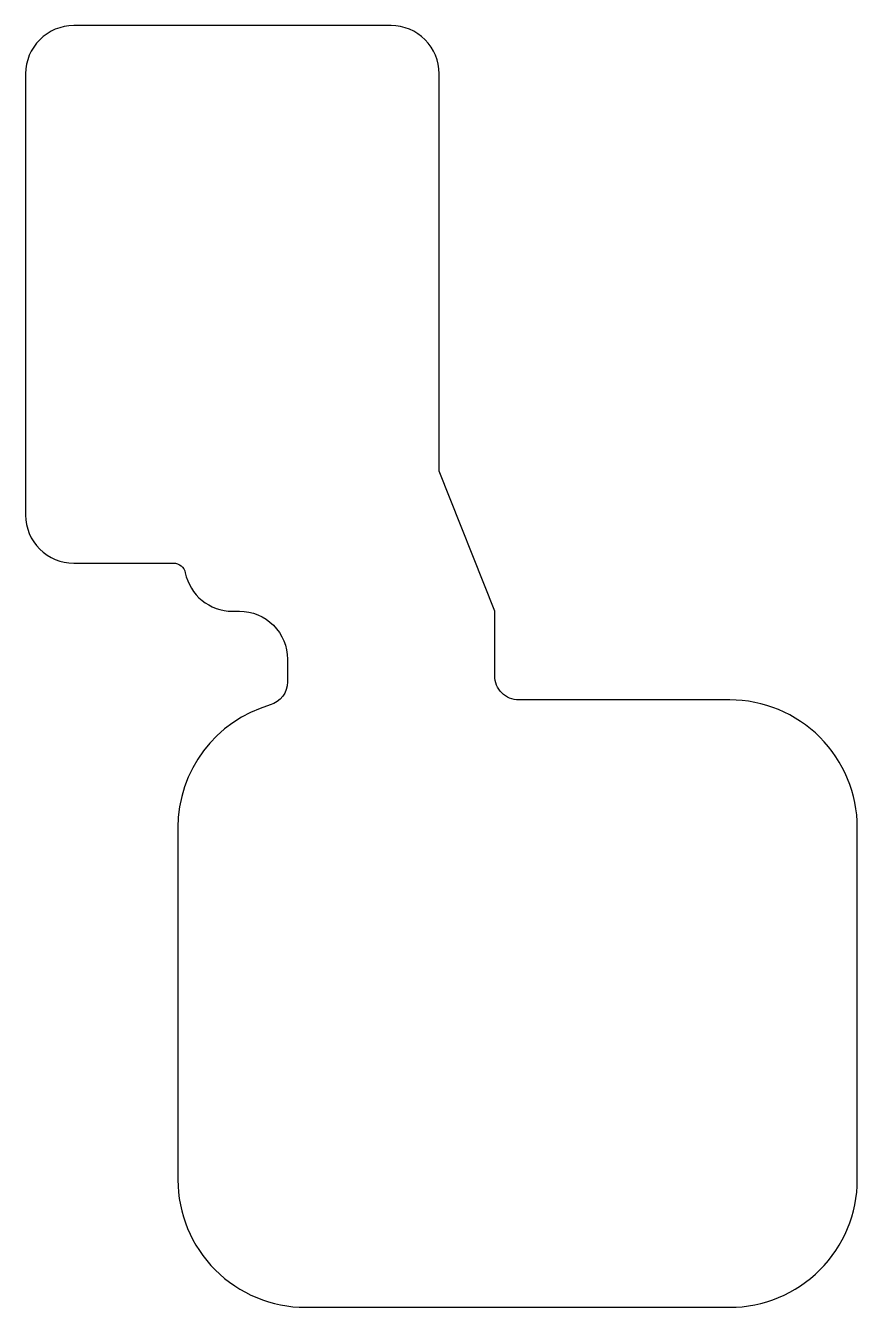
# Model space of a CAD drawing. Header units: millimetres. Extents: x 2.9 to 11.6, y 1.2 to 14.5.
import ezdxf

# ---------------------------------------------------------------- set-up
doc = ezdxf.new("R2010")
doc.units = ezdxf.units.MM
doc.layers.add('pixel_electrodes_small_upper_6_loft', color=4, linetype='Continuous')

msp = doc.modelspace()

# ---------------------------------------------------------------- linework, layer by layer
at = {"layer": 'pixel_electrodes_small_upper_6_loft'}
msp.add_lwpolyline([(2.93, 14), (2.93, 9.411, 0.414214), (3.43, 8.911), (4.468, 8.911, -0.356394), (4.59, 8.811, 0.356394), (5.08, 8.411), (5.153, 8.411, -0.414214), (5.653, 7.911), (5.653, 7.677, -0.33403), (5.472, 7.436, 0.33403), (4.513, 6.161), (4.513, 2.5, 0.414214), (5.84, 1.173), (10.25, 1.173, 0.414214), (11.577, 2.5), (11.577, 6.161, 0.414214), (10.25, 7.489), (8.057, 7.489, -0.414214), (7.807, 7.739), (7.807, 8.411), (7.23, 9.866), (7.23, 14, 0.414214), (6.73, 14.5), (3.43, 14.5, 0.414214)], format="xyb", close=True, dxfattribs=at)

doc.saveas('drawing.dxf')
